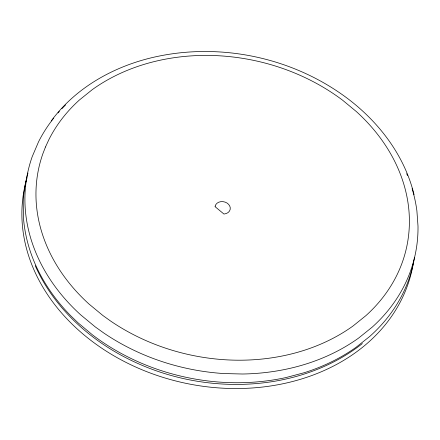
<?xml version="1.0" encoding="UTF-8"?>
<svg xmlns="http://www.w3.org/2000/svg" width="440" height="440" viewBox="0 0 440 440"><rect width="100%" height="100%" fill="white"/><g stroke="black" fill="none" stroke-linecap="round" stroke-linejoin="round"><path stroke-width="0.66" d="M51.271 120.901C76.005 87.186 114.675 65.934 154.996 56.947L156.123 56.711C220.077 42.796 289.536 57.112 342.854 95.051L343.783 95.711C377.163 119.724 404.256 154.22 414.046 194.656M362.351 343.569C336.347 364.095 304.618 376.552 272.024 381.678L271.062 381.821C215.71 390.175 157.603 378.224 110.022 348.75L109.208 348.238C77.539 328.367 50.413 300.19 35.255 265.721M413.65 260.893A198.038 158.576 11.8 0 1 184.608 383.053A198.038 158.576 11.8 0 1 27.038 177.799M53.708 118.135A199.111 159.434 11.8 0 0 38.544 141.806L32.203 156.668A198.682 159.088 11.8 0 0 25.042 193.595A196.972 157.718 11.8 0 0 26.032 216.425A198.825 159.203 11.8 0 0 39.848 261.464A196.68 157.487 11.8 0 0 47.8 275.787A198.501 158.945 11.8 0 0 80.74 314.902L95.326 326.959L103.604 332.882A198.743 159.143 11.8 0 0 149.54 357.066A196.768 157.559 11.8 0 0 168.394 363.589A198.814 159.198 11.8 0 0 223.806 373.549L242.457 374.011A198.787 159.176 11.8 0 0 287.892 368.825A197.065 157.795 11.8 0 0 313.522 361.493A198.677 159.088 11.8 0 0 358.688 338.014L372.202 327.14A199.133 159.451 11.8 0 0 404.377 285.411A196.427 157.284 11.8 0 0 410.713 270.551A198.649 159.066 11.8 0 0 418 226.039L416.889 210.793A198.825 159.203 11.8 0 0 412.099 188.645M58.08 112.893A199.111 159.434 11.8 0 1 59.345 111.463M61.947 108.642A199.111 159.434 11.8 0 1 65.538 104.968M406.692 173.707A198.825 159.203 11.8 0 1 407.462 175.56M414.464 257.587A198.814 159.198 11.8 0 1 408.804 279.483A196.977 157.724 11.8 0 1 399.306 300.218A198.677 159.088 11.8 0 1 369.606 336.545L355.999 347.341A199.111 159.434 11.8 0 1 304.161 372.735L285.802 377.603A198.682 159.088 11.8 0 1 240.35 382.718A196.972 157.718 11.8 0 1 212.35 381.458A198.825 159.203 11.8 0 1 157.355 369.325A196.68 157.487 11.8 0 1 139.937 362.56A198.501 158.945 11.8 0 1 92.587 334.961L78.078 322.845L70.967 315.992A198.743 159.143 11.8 0 1 42.196 278.091A196.768 157.559 11.8 0 1 34.562 262.609A198.814 159.198 11.8 0 1 23.419 217.272L23.221 202.07A198.787 159.176 11.8 0 1 27.968 173.008M215.182 206.14L215.061 206.668L223.916 214.027L224.571 213.939A7.673 6.144 11.8 0 0 230.247 207.691A7.673 6.144 11.8 0 0 222.959 201.636A7.673 6.144 11.8 0 0 215.182 206.14M45.48 146.999L42.878 153.709A188.744 151.135 11.8 0 0 36.075 188.793A187.121 149.831 11.8 0 0 37.021 210.48A188.881 151.245 11.8 0 0 46.948 246.296A187.006 149.743 11.8 0 0 57.701 266.877A188.573 150.997 11.8 0 0 88.99 304.029L102.85 315.486L110.704 321.112A188.81 151.184 11.8 0 0 154.347 344.086A186.929 149.683 11.8 0 0 172.26 350.284A188.87 151.234 11.8 0 0 224.901 359.75A186.714 149.507 11.8 0 0 242.616 360.184A188.848 151.217 11.8 0 0 285.786 355.256A187.209 149.908 11.8 0 0 310.134 348.293A188.744 151.135 11.8 0 0 353.04 325.991L365.882 315.656A189.178 151.481 11.8 0 0 396.44 276.018A186.604 149.424 11.8 0 0 402.463 261.899A188.716 151.113 11.8 0 0 409.277 226.82A186.934 149.688 11.8 0 0 408.331 205.128A188.881 151.245 11.8 0 0 398.398 169.312A187.209 149.903 11.8 0 0 387.646 148.737A188.755 151.14 11.8 0 0 356.356 111.573L342.496 100.122A189.151 151.459 11.8 0 0 290.994 71.522A186.56 149.386 11.8 0 0 273.086 65.324A188.755 151.14 11.8 0 0 229.323 56.595A187.028 149.76 11.8 0 0 202.725 55.424A188.876 151.239 11.8 0 0 159.561 60.352A187.127 149.837 11.8 0 0 135.212 67.315A188.744 151.135 11.8 0 0 92.307 89.623L79.464 99.951A189.156 151.459 11.8 0 0 48.901 139.59L45.48 146.999"/></g></svg>
